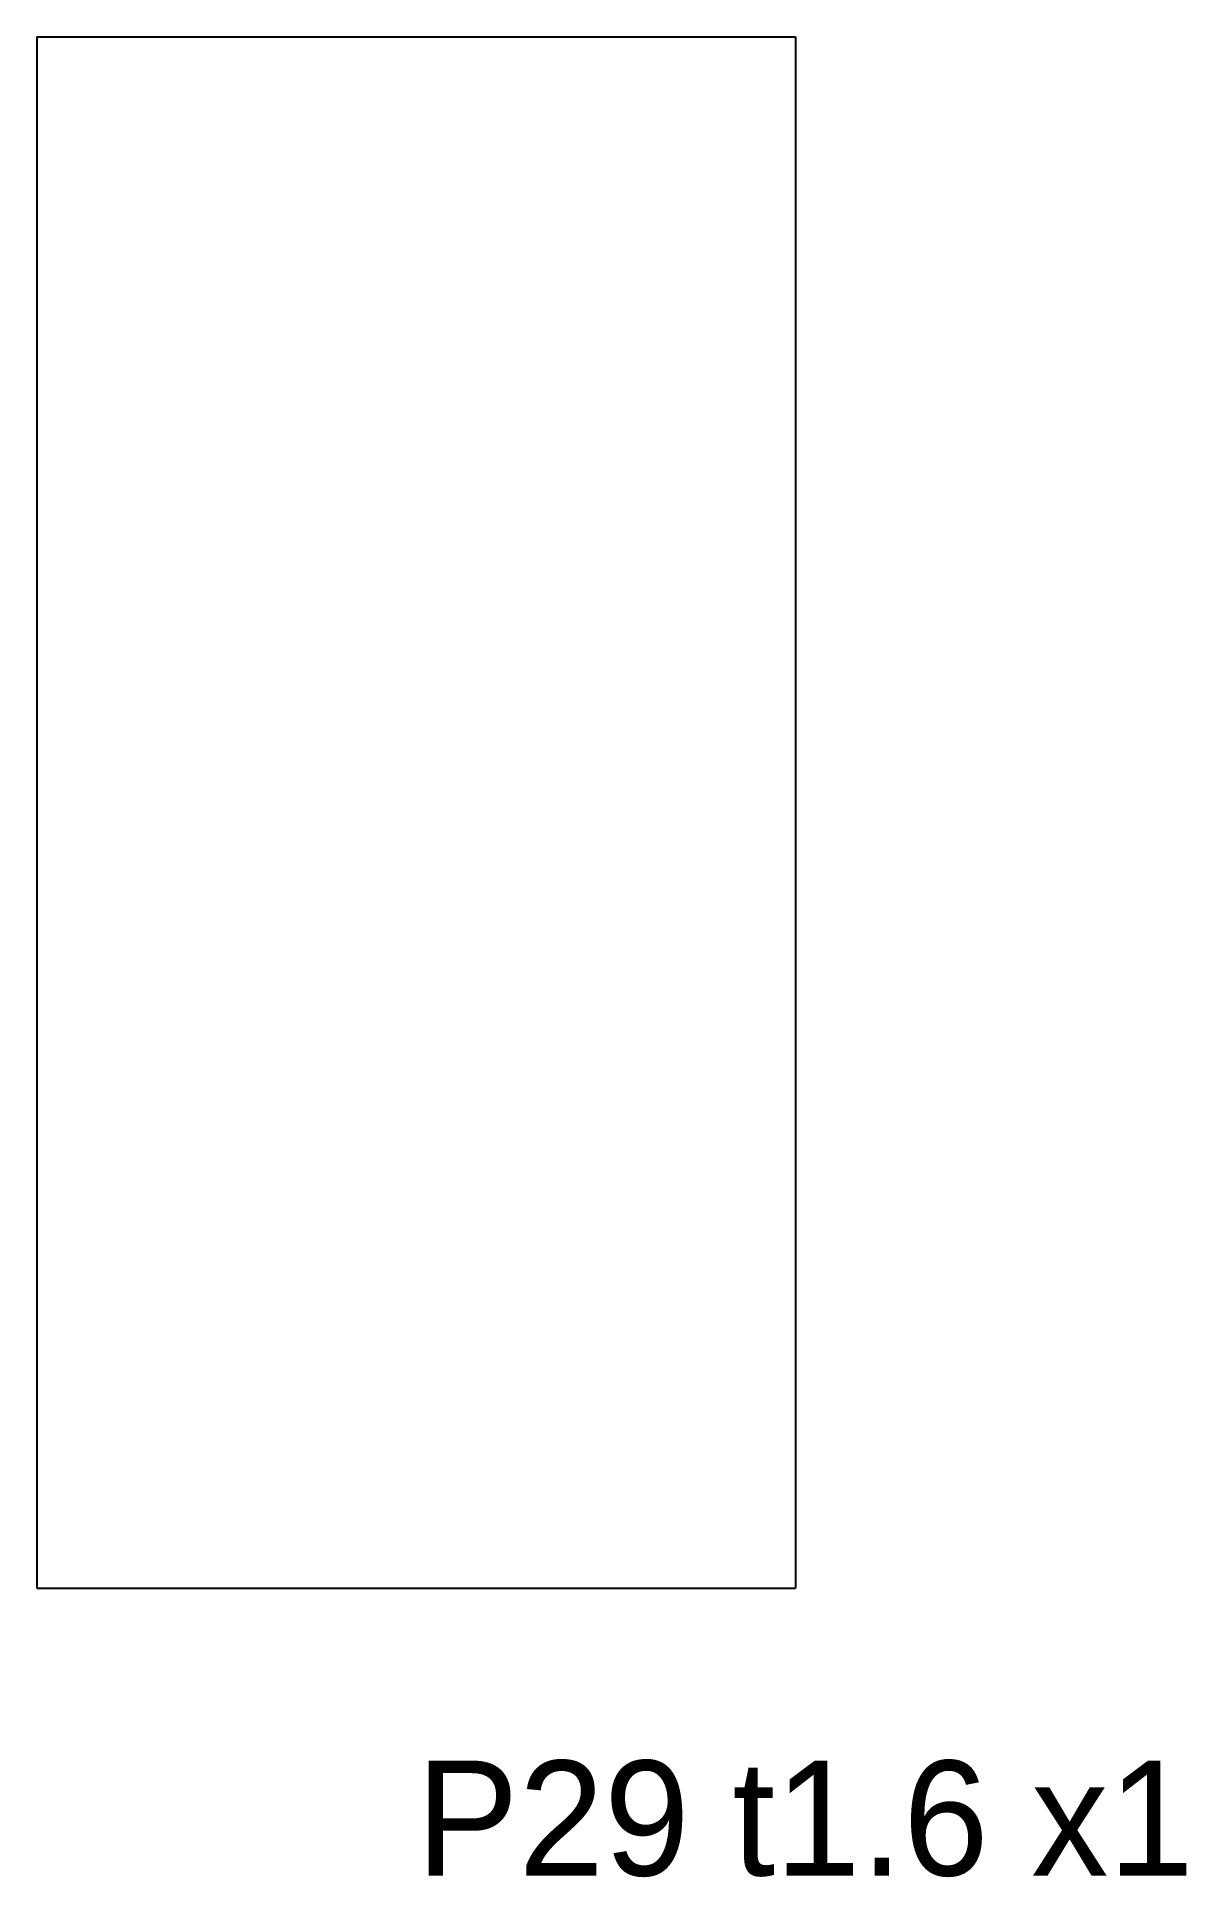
# Model space of a CAD drawing. Header units: metres. Extents: x -6.6 to 13.4, y -18.5 to 13.5.
import ezdxf

# ---------------------------------------------------------------- set-up
doc = ezdxf.new("R2010")
doc.units = ezdxf.units.M
doc.layers.add('CUT', color=7, linetype='Continuous')
doc.layers.add('NOTES', color=7, linetype='Continuous')

msp = doc.modelspace()

# ---------------------------------------------------------------- linework, layer by layer
at = {"layer": 'CUT'}
for points in [[(-6.6, 13.5), (6.6, 13.5)], [(-6.6, 13.5), (-6.6, -13.5)], [(6.6, 13.5), (6.6, -13.5)], [(-6.6, -13.5), (6.6, -13.5)]]:
    msp.add_lwpolyline(points, dxfattribs=at)

# ---------------------------------------------------------------- texts
at = {"layer": 'NOTES'}
msp.add_text('P29 t1.6 x1', height=2, dxfattribs=at).set_placement((0, -18.5))

doc.saveas('drawing.dxf')
